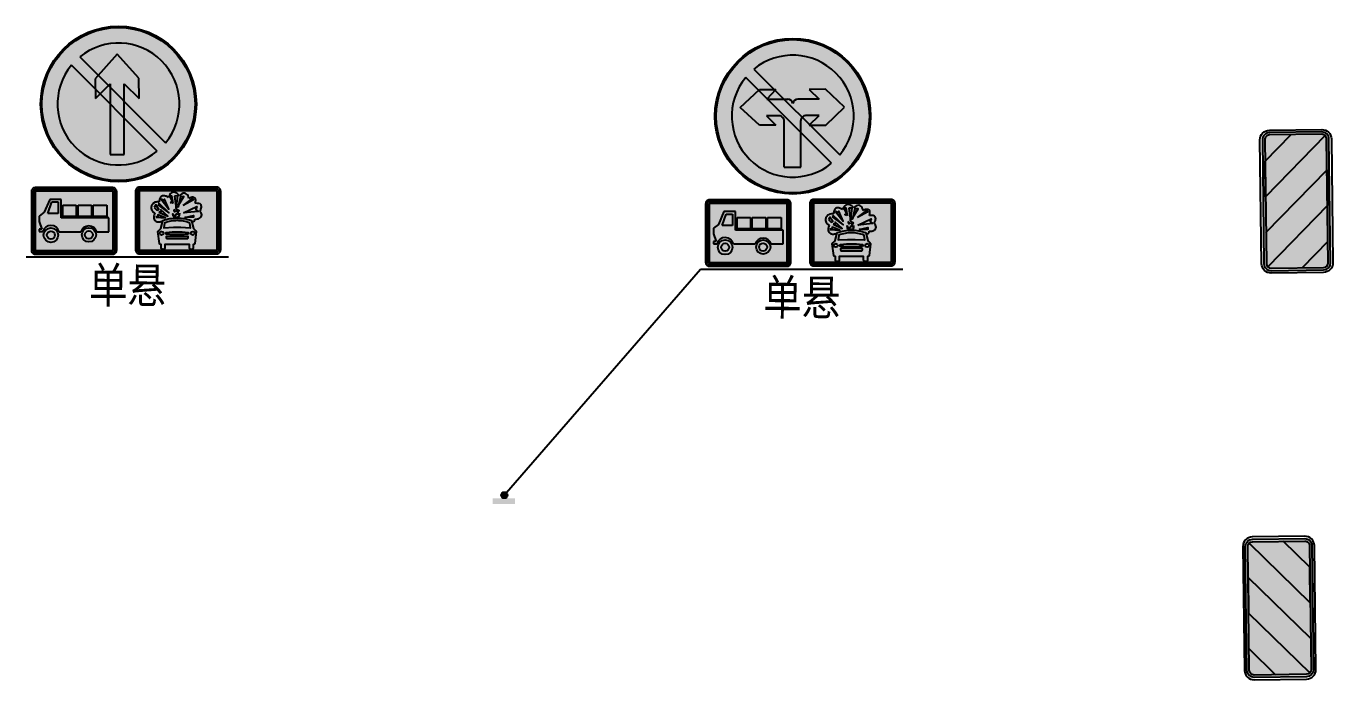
# Model space of a CAD drawing. Header units: millimetres. Extents: x 108070 to 108876, y 12470 to 12955.
# Drawn here: x 108364.7 to 108420.2, y 12818.9 to 12846.6 of the extents above; entities that cross this region are included whole.
import ezdxf

# ---------------------------------------------------------------- set-up
doc = ezdxf.new("R2010")
doc.units = ezdxf.units.MM
doc.header["$LTSCALE"] = 10
doc.layers.add('@-交通标志', color=7, linetype='CONTINUOUS')
doc.styles.add('黑体', font='simhei.ttf')

# ---------------------------------------------------------------- blocks, each defined once
blk = doc.blocks.new('A$C79CA107C')
at = {"layer": '@-交通标志'}
h = blk.add_hatch(color=1, dxfattribs=at)
edge = h.paths.add_edge_path(flags=16)
edge.add_arc((0.4034385308623314, 2.622719121165574), 0.2015999999999084, 90.74385393753101, 180.7438539375309, ccw=False)
edge.add_line((0.400821290910244, 2.824302131775767), (5.649525806307793, 2.892448318656534))
edge.add_arc((5.65214304625988, 2.690865308046341), 0.2015999999999011, 0.7438539375310143, 90.7438539375351, ccw=False)
edge.add_line((5.85372605919838, 2.693482546601444), (5.882539816200733, 0.4742107717320323))
edge.add_arc((5.680956803262234, 0.4715935331769288), 0.2015999999998938, -89.25614606247308, 0.7438539375310143, ccw=False)
edge.add_line((5.683574043214321, 0.270010523032397), (0.4348695278167725, 0.2018643361516297))
edge.add_arc((0.4322522878646851, 0.4034473467618227), 0.2015999999999011, 180.7438539375309, 270.74385393753096, ccw=False)
edge.add_line((0.2306692823767662, 0.4008301077410579), (0.2018555253744125, 2.62010188261047))
edge = h.paths.add_edge_path()
edge.add_arc((0.4033061116933823, 2.62285412568599), 0.302399999999848, 90.74385393753101, 180.7438539375309, ccw=False)
edge.add_line((0.3993802517652512, 2.925228641368449), (5.648346059024334, 2.993378220591694))
edge.add_arc((5.652271918952465, 2.691003704909235), 0.302399999999848, 0.7438539375295932, 90.74385393753101, ccw=False)
edge.add_line((5.954646430909634, 2.694929563440382), (5.983463741838932, 0.4753843871876597))
edge.add_arc((5.681089222431183, 0.4714585286565125), 0.302399999999848, -89.25614606246899, 0.7438539375310143, ccw=False)
edge.add_line((5.685015082359314, 0.1690840129740536), (0.4360492751002312, 0.1009344337508082))
edge.add_arc((0.4321234226226807, 0.4033089494332671), 0.3023999999998553, 180.7438539375309, 270.74385393753096, ccw=False)
edge.add_line((0.1297489032149315, 0.3993830913677812), (0.1009315922856331, 2.618928267620504))
at = {"layer": '@-交通标志', "true_color": 0xffffff}
for points in [[(1.309430383123271, 2.836098994105274), (0.400821290910244, 2.824302131775767, 0.4142135623730845), (0.2018555253744125, 2.620101882144809), (0.2136523867607579, 1.71149279312073)], [(4.337216004603578, 2.875410036054975), (2.823323190090365, 2.855754515031138), (0.2915810213919479, 0.2590376732853861, 0.1988785731551199), (0.4348695278167725, 0.2018643361516297), (1.747179329176126, 0.2189026183994776)], [(5.870742954814387, 1.382819861221771), (5.85372605919838, 2.693482546601444, 0.1989461645096329), (5.792814315085675, 2.835274983936224), (3.261072143821969, 0.2385581395593485), (4.774964958467787, 0.258213660719219)]]:
    blk.add_hatch(color=7, dxfattribs=at).paths.add_polyline_path(points)
at = {"layer": '@-交通标志'}
for points in [[(0.2136523867607579, 1.71149279312073), (0.2306692823767662, 0.4008301077410579, 0.1989461620412508), (0.2915810213919479, 0.2590376732853862), (2.823323190090365, 2.855754515031137), (1.309430383123271, 2.836098994105274)], [(1.747179329176126, 0.2189026183994776), (3.261072143821969, 0.2385581395593485), (5.792814315085675, 2.835274983936224, 0.1988785706868018), (5.649525806307793, 2.892448318190873), (4.337216004603578, 2.875410036054975)], [(4.774964958467786, 0.258213660719219), (5.683574043214321, 0.270010523032397, 0.4142135623731014), (5.882539816200733, 0.4742107721976936), (5.870742954814387, 1.382819861221772)]]:
    blk.add_hatch(color=1, dxfattribs=at).paths.add_polyline_path(points)
at = {"layer": '@-交通标志', "color": 1}
for points in [[(0.02882247418165207, 0.3979359962977469, 0.4142135623730909), (0.4372229725122452, 4.453118890523911e-06), (5.686462178826332, 0.06815758207812905, 0.4142135623730909), (6.084393724799156, 0.4765580804087222), (6.055572859942913, 2.696376658510417, 0.4142135623730909), (5.64717236161232, 3.094308201223612), (0.397933155298233, 3.026155072264373, 0.4142135623730909), (1.616775989532471e-06, 2.61775457393378), (0.02882247418165207, 0.3979359962977469)], [(0.1009315997362137, 2.618928267620504, -0.4142135623730951), (0.3993802517652512, 2.925228641368449), (5.648346059024334, 2.993378220591694, -0.4142135623730908), (5.954646430909634, 2.694929563440382), (5.983463741838932, 0.4753843871876597, -0.4142135623730908), (5.685015082359314, 0.1690840134397149), (0.4360492825508118, 0.1009344342164695, -0.4142135623730908), (0.1297489032149315, 0.3993830913677812), (0.1009315997362137, 2.618928267620504)], [(0.2018555253744125, 2.620101882144809, -0.4142135623730845), (0.400821290910244, 2.824302131775767), (5.649525806307793, 2.892448318190873, -0.4142135623731015), (5.85372605919838, 2.693482546601444), (5.882539816200733, 0.4742107721976936, -0.4142135623731015), (5.683574043214321, 0.270010523032397), (0.4348695278167725, 0.2018643361516297, -0.4142135623731015), (0.2306692823767662, 0.4008301077410579), (0.2018555253744125, 2.620101882144809)]]:
    blk.add_lwpolyline(points, format="xyb", dxfattribs=at)
for points in [[(1.309430383145809, 2.836098994128406), (0.2136523872613907, 1.711492793634534)], [(2.82332319021225, 2.85575451515615), (0.2915810197591782, 0.259037671610713)], [(1.747179329395294, 0.21890261862427), (4.337216004729271, 2.875410036183894)], [(5.792814314365387, 2.835274983197451), (3.261072143912315, 0.2385581396520138)], [(4.774964958429337, 0.2582136606797576), (5.870742954313755, 1.382819860707968)]]:
    blk.add_lwpolyline(points, dxfattribs=at)
at = {"layer": '@-交通标志', "color": 7}
for points in [[(4.337216004729271, 2.875410036183894), (2.82332319021225, 2.85575451515615)], [(3.261072143912315, 0.2385581396520138), (4.774964958429337, 0.2582136606797576)]]:
    blk.add_lwpolyline(points, dxfattribs=at)
at = {"layer": '@-交通标志', "color": 1, "lineweight": 0}
for centre, radius, start, end in [((0.4033061116933823, 2.62285412568599), 0.302399999999848, 90.74385410982244, 180.7438539493068), ((0.4321234226226807, 0.4033089494332671), 0.3023999999998538, 180.7438539493068, 270.7438541098225), ((5.681089222431183, 0.4714585286565125), 0.3023999999998538, 270.7438541098225, 0.7438539493067642)]:
    blk.add_arc(centre, radius, start, end, dxfattribs=at)
blk = doc.blocks.new('A$C552D335B')
at = {"layer": '@-交通标志'}
h = blk.add_hatch(color=255, dxfattribs=at)
edge = h.paths.add_edge_path(flags=0)
edge.add_arc((3.299988466576906, 3.299993178858131), 3.3, 1.030834658116271e-08, 360.0000000103083)
edge = h.paths.add_edge_path(flags=0)
edge.add_arc((3.299988466576906, 3.299993178858131), 3.245, 1.030834658116271e-08, 360.0000000103083)
h = blk.add_hatch(color=1, dxfattribs=at)
edge = h.paths.add_edge_path(flags=0)
edge.add_arc((3.299988466576906, 3.299993178858131), 3.245, 1.030834658116271e-08, 360.0000000103083)
edge = h.paths.add_edge_path(flags=0)
edge.add_arc((3.299988466576906, 3.299993178858131), 2.585, 140.4941822748364, 309.5058177457803)
edge.add_line((4.944453191870707, 1.305510597525426), (1.305505884651211, 4.944457903442526))
edge = h.paths.add_edge_path(flags=0)
edge.add_arc((3.299988466576906, 3.299993178858131), 2.585, 320.4941822748364, 489.5058177457804)
edge.add_line((1.655523741283105, 5.294475760190835), (5.294471048502601, 1.655528454273735))
h = blk.add_hatch(color=255, dxfattribs=at)
edge = h.paths.add_edge_path(flags=0)
edge.add_arc((3.299988466576906, 3.299993178858131), 2.585, 140.4941822748364, 309.5058177457803)
edge.add_line((4.944453191870707, 1.305510597525426), (1.305505884651211, 4.944457903442526))
edge = h.paths.add_edge_path(flags=0)
edge.add_arc((3.299988466576906, 3.299993178858131), 2.585, 320.4941822748364, 489.5058177457804)
edge.add_line((1.655523741283105, 5.294475760190835), (5.294471048502601, 1.655528454273735))
blk.add_hatch(color=250, dxfattribs=at).paths.add_polyline_path([(3.54189121312811, 4.16071526575979), (4.173635376777383, 3.529604657147502), (4.161486469820376, 4.391313372905643), (3.238168069496168, 5.410799759798464), (2.314849669550313, 4.367039887622013), (2.326998576507322, 3.529604656812807), (2.946593833126826, 4.16071526565247), (2.946593833665247, 1.162939835970974), (3.541891213681084, 1.162939836078294)])
at = {"layer": '@-交通标志', "color": 1}
for p, q in [((1.655523741283105, 5.294475760190835), (5.294471048502601, 1.655528454275554)), ((4.944453191870707, 1.305510597525426), (1.305505884651211, 4.944457903440707))]:
    blk.add_line(p, q, dxfattribs=at)
at = {"layer": '@-交通标志', "color": 250}
for p, q in [((3.238168069496169, 5.410799759798465), (2.314849669550313, 4.367039887622013)), ((4.161486469820375, 4.391313372905643), (3.238168069496169, 5.410799759798465)), ((2.314849669550313, 4.367039887622013), (2.326998576507322, 3.529604656812808)), ((2.326998576507322, 3.529604656812808), (2.946593833126826, 4.16071526565247)), ((2.946593833126826, 4.16071526565247), (2.946593833665247, 1.162939835970974)), ((3.54189121312811, 4.160715265759791), (4.173635376777383, 3.529604657147502)), ((3.541891213681083, 1.162939836078294), (3.54189121312811, 4.160715265759791)), ((4.173635376777383, 3.529604657147502), (4.161486469820375, 4.391313372905643)), ((2.946593833665247, 1.162939835970974), (3.541891213681083, 1.162939836078294))]:
    blk.add_line(p, q, dxfattribs=at)
at = {"layer": '@-交通标志', "color": 255}
blk.add_circle((3.299988466576906, 3.299993178858131), 3.3, dxfattribs=at)
at = {"layer": '@-交通标志', "color": 1}
blk.add_circle((3.299988466576906, 3.299993178858131), 3.245, dxfattribs=at)
for start, end in [(320.4941822748594, 129.5058177457975), (140.4941822748594, 309.5058177457976)]:
    blk.add_arc((3.299988466576906, 3.299993178858131), 2.585000000000278, start, end, dxfattribs=at)
blk = doc.blocks.new('A$C3A9C04B9')
at = {"layer": '@-交通标志'}
h = blk.add_hatch(color=255, dxfattribs=at)
h.paths.add_polyline_path([(-1.808244274812751, -1.237786259862332, 0.4142135679721832), (-1.636030534325982, -1.410000000289074), (1.63603053438419, -1.409999999699721, 0.4142135679721832), (1.808244274812751, -1.237786259211134), (1.808244274361641, 1.237786259875065, 0.4142135679721832), (1.636030533874873, 1.410000000301807), (-1.636030534835299, 1.409999999714273, 0.4142135679721832), (-1.80824427526386, 1.237786259223867)])
h.paths.add_polyline_path([(-1.730748091606074, -1.23778625984778, 0.4142135679721832), (-1.636030534340534, -1.332503817082397), (1.636030534369638, -1.332503816493045, 0.4142135679721832), (1.730748091606074, -1.237786259225686), (1.730748091154965, 1.237786259860513, 0.4142135679721832), (1.636030533889425, 1.332503817096949), (-1.636030534820748, 1.332503816507597, 0.4142135679721832), (-1.730748092057183, 1.237786259238419)])
h.paths.add_polyline_path([(-1.653251908399398, -1.237786259833229, 0.4142135679721832), (-1.636030534355086, -1.25500763387754), (1.636030534355086, -1.255007633288187, 0.4142135679721832), (1.653251908399398, -1.237786259238419), (1.653251907948288, 1.23778625984778, 0.4142135679721832), (1.636030533903977, 1.255007633890273), (-1.636030534806196, 1.25500763330092, 0.4142135679721832), (-1.653251908850507, 1.237786259252971)])
h = blk.add_hatch(color=250, dxfattribs=at)
h.paths.add_polyline_path([(-1.730748091606074, -1.23778625984778, 0.4142135679721832), (-1.636030534340534, -1.332503817082397), (1.636030534369638, -1.332503816493045, 0.4142135679721832), (1.730748091606074, -1.237786259225686), (1.730748091154965, 1.237786259860513, 0.4142135679721832), (1.636030533889425, 1.332503817096949), (-1.636030534820748, 1.332503816507597, 0.4142135679721832), (-1.730748092057183, 1.237786259238419)])
h.paths.add_polyline_path([(-1.653251908399398, -1.237786259833229, 0.4142135679721832), (-1.636030534355086, -1.25500763387754), (1.636030534355086, -1.255007633288187, 0.4142135679721832), (1.653251908399398, -1.237786259238419), (1.653251907948288, 1.23778625984778, 0.4142135679721832), (1.636030533903977, 1.255007633890273), (-1.636030534806196, 1.25500763330092, 0.4142135679721832), (-1.653251908850507, 1.237786259252971)])
at = {"layer": '@-交通标志', "color": 255}
blk.add_lwpolyline([(-1.808244274812751, -1.237786259862332, 0.4142135679721832), (-1.636030534325982, -1.410000000289074), (1.63603053438419, -1.409999999699721, 0.4142135679721832), (1.808244274812751, -1.237786259211134), (1.808244274361641, 1.237786259875065, 0.4142135679721832), (1.636030533874873, 1.410000000301807), (-1.636030534835299, 1.409999999714273, 0.4142135679721832), (-1.80824427526386, 1.237786259223867)], format="xyb", close=True, dxfattribs=at)
at = {"layer": '@-交通标志', "color": 250}
for points in [[(-1.730748091606074, -1.23778625984778, 0.4142135679721832), (-1.636030534340534, -1.332503817082397), (1.636030534369638, -1.332503816493045, 0.4142135679721832), (1.730748091606074, -1.237786259225686), (1.730748091154965, 1.237786259860513, 0.4142135679721832), (1.636030533889425, 1.332503817096949), (-1.636030534820748, 1.332503816507597, 0.4142135679721832), (-1.730748092057183, 1.237786259238419)], [(-1.653251908399398, -1.237786259833229, 0.4142135679721832), (-1.636030534355086, -1.25500763387754), (1.636030534355086, -1.255007633288187, 0.4142135679721832), (1.653251908399398, -1.237786259238419), (1.653251907948288, 1.23778625984778, 0.4142135679721832), (1.636030533903977, 1.255007633890273), (-1.636030534806196, 1.25500763330092, 0.4142135679721832), (-1.653251908850507, 1.237786259252971)]]:
    blk.add_lwpolyline(points, format="xyb", close=True, dxfattribs=at)
blk = doc.blocks.new('A$C33047848')
at = {"layer": '@-交通标志'}
h = blk.add_hatch(color=250, dxfattribs=at)
h.paths.add_polyline_path([(0.09656422230182216, 0.6660573432709499), (-0.4739101378218037, 0.6660573431690863), (-0.4739101377344923, 0.1848154277631693), (0.09656422238913365, 0.1848154278668517)], flags=17)
h.paths.add_polyline_path([(0.1691269413713599, 0.1848154278795846), (0.7396013014804338, 0.184815427983267), (0.7396013013931223, 0.6660573433873651), (0.1691269412840483, 0.6660573432855017)], flags=17)
h.paths.add_polyline_path([(0.8161581696476786, 0.1848154279978189), (1.386632529756753, 0.1848154280996823), (1.386632529669441, 0.6660573435037804), (0.8161581695603672, 0.6660573434019169)], flags=17)
h.paths.add_polyline_path([(-0.5460707677702886, 0.1250326060398947), (-0.5460707679158077, 0.9129593670604664), (-1.030674025052576, 0.912959366971336), (-1.264717600541189, 0.3675057559212291), (-1.472756243179902, 0.2030038398061152), (-1.472756243136245, -0.0307619302111569), (-1.360068679161486, -0.3511077667644714), (-1.481424485667958, -0.3511077667862992), (-1.481424485653406, -0.4550037137832988), (-1.325395503648906, -0.4550037137560139, -0.780349902706327), (-0.6342226549168117, -0.4619500853168574), (0.2913730844884412, -0.4619500851495104, -0.735251425268255), (0.9672046988416696, -0.4619500850276381), (1.48142448568251, -0.4619500849348696), (1.481424485580646, 0.1250326064055116)])
h.paths.add_polyline_path([(-0.6651490424992517, 0.3185673528205371), (-1.108085078754812, 0.3185673527405015), (-0.9432717415620573, 0.802132550137685), (-0.6651490425865633, 0.8021325501886166)], flags=16)
h.paths.add_polyline_path([(-1.29064252487539, -0.6020723783076392, 1), (-0.6688685473830748, -0.6020723783076392, 1)])
h.paths.add_polyline_path([(-0.8115330489976205, -0.6020723783076392, -1), (-1.147978023260845, -0.6020723783076392, -1)], flags=16)
h.paths.add_polyline_path([(0.3310329549428767, -0.5922237308768672, 1), (0.9338062971649, -0.5922237308768672, 1)])
h.paths.add_polyline_path([(0.7962695953551477, -0.5922237308768672, -1), (0.4587095154334062, -0.5922237308768672, -1)], flags=16)
at = {"layer": '@-交通标志', "color": 250}
for p, q in [((-1.030674025052576, 0.9129593669713358), (-1.264717600541189, 0.3675057559212291)), ((-1.108085078754812, 0.3185673527405015), (-0.9432717415620573, 0.802132550137685)), ((-0.5460707679158077, 0.9129593670604663), (-1.030674025052576, 0.9129593669713358)), ((-0.9432717415620573, 0.802132550137685), (-0.6651490425865632, 0.8021325501886167)), ((-0.6651490425865632, 0.8021325501886167), (-0.6651490424992517, 0.3185673528205371)), ((-0.5460707677702885, 0.1250326060398947), (-0.5460707679158077, 0.9129593670604663)), ((-0.4739101377344923, 0.1848154277631693), (-0.4739101378218038, 0.6660573431690864)), ((-0.4739101378218038, 0.6660573431690864), (0.09656422230182216, 0.6660573432709498)), ((0.09656422230182216, 0.6660573432709498), (0.09656422238913365, 0.1848154278668517)), ((0.1691269413713599, 0.1848154278795846), (0.1691269412840484, 0.6660573432855017)), ((0.1691269412840484, 0.6660573432855017), (0.7396013013931224, 0.6660573433873651)), ((0.7396013013931224, 0.6660573433873651), (0.7396013014804339, 0.184815427983267)), ((0.8161581696476787, 0.1848154279978189), (0.8161581695603672, 0.666057343401917)), ((0.8161581695603672, 0.666057343401917), (1.386632529669441, 0.6660573435037804)), ((1.386632529669441, 0.6660573435037804), (1.386632529756753, 0.1848154280996823)), ((-1.264717600541189, 0.3675057559212291), (-1.472756243179902, 0.2030038398061151)), ((-1.472756243179902, 0.2030038398061151), (-1.472756243136246, -0.03076193021115614)), ((-0.6651490424992517, 0.3185673528205371), (-1.108085078754812, 0.3185673527405015)), ((1.481424485580646, 0.1250326064055116), (-0.5460707677702885, 0.1250326060398947)), ((0.09656422238913365, 0.1848154278668517), (-0.4739101377344923, 0.1848154277631693)), ((0.7396013014804339, 0.184815427983267), (0.1691269413713599, 0.1848154278795846)), ((1.386632529756753, 0.1848154280996823), (0.8161581696476787, 0.1848154279978189)), ((1.48142448568251, -0.4619500849348697), (1.481424485580646, 0.1250326064055116)), ((-1.481424485667958, -0.3511077667862992), (-1.481424485653406, -0.4550037137832987)), ((-1.360068679161486, -0.3511077667644713), (-1.481424485667958, -0.3511077667862992)), ((-1.481424485653406, -0.4550037137832987), (-1.325395503648906, -0.4550037137560139)), ((-1.472756243136246, -0.03076193021115614), (-1.360068679161486, -0.3511077667644713)), ((-0.6342226549168117, -0.4619500853168574), (0.2913730844884412, -0.4619500851495104)), ((0.9672046988416696, -0.4619500850276381), (1.48142448568251, -0.4619500849348697))]:
    blk.add_line(p, q, dxfattribs=at)
for centre, radius in [((-0.9797555361292325, -0.6020723783076392), 0.3108869887461577), ((-0.9797555361292325, -0.6020723783076392), 0.1682224871316121), ((0.6324196260538884, -0.5922237308768672), 0.3013866711110117), ((0.627489555394277, -0.5922237308768672), 0.1687800399608708)]:
    blk.add_circle(centre, radius, dxfattribs=at)
for centre, radius, start, end in [((-0.9806793320312863, -0.5450681602615077), 0.3562875853804487, 13.49080322740584, 165.3575763775198), ((0.6292888916796073, -0.5675196368883917), 0.3540226306405493, 17.34952355963373, 162.6504764614055)]:
    blk.add_arc(centre, radius, start, end, dxfattribs=at)
blk = doc.blocks.new('A$C34FA5AB5')
at = {"layer": '@-交通标志'}
for name in ['A$C3A9C04B9', 'A$C33047848']:
    blk.add_blockref(name, (0, 0), dxfattribs=at)
blk = doc.blocks.new('A$C07F87EC0')
at = {"layer": '@-交通标志'}
h = blk.add_hatch(color=255, dxfattribs=at)
h.paths.add_polyline_path([(-1.808244274812751, -1.237786259862332, 0.4142135679721832), (-1.636030534325982, -1.410000000289074), (1.63603053438419, -1.409999999699721, 0.4142135679721832), (1.808244274812751, -1.237786259211134), (1.808244274361641, 1.237786259875065, 0.4142135679721832), (1.636030533874873, 1.410000000301807), (-1.636030534835299, 1.409999999714273, 0.4142135679721832), (-1.80824427526386, 1.237786259223867)])
h.paths.add_polyline_path([(-1.730748091606074, -1.23778625984778, 0.4142135679721832), (-1.636030534340534, -1.332503817082397), (1.636030534369638, -1.332503816493045, 0.4142135679721832), (1.730748091606074, -1.237786259225686), (1.730748091154965, 1.237786259860513, 0.4142135679721832), (1.636030533889425, 1.332503817096949), (-1.636030534820748, 1.332503816507597, 0.4142135679721832), (-1.730748092057183, 1.237786259238419)])
h.paths.add_polyline_path([(-1.653251908399398, -1.237786259833229, 0.4142135679721832), (-1.636030534355086, -1.25500763387754), (1.636030534355086, -1.255007633288187, 0.4142135679721832), (1.653251908399398, -1.237786259238419), (1.653251907948288, 1.23778625984778, 0.4142135679721832), (1.636030533903977, 1.255007633890273), (-1.636030534806196, 1.25500763330092, 0.4142135679721832), (-1.653251908850507, 1.237786259252971)])
h = blk.add_hatch(color=250, dxfattribs=at)
h.paths.add_polyline_path([(-1.730748091606074, -1.23778625984778, 0.4142135679721832), (-1.636030534340534, -1.332503817082397), (1.636030534369638, -1.332503816493045, 0.4142135679721832), (1.730748091606074, -1.237786259225686), (1.730748091154965, 1.237786259860513, 0.4142135679721832), (1.636030533889425, 1.332503817096949), (-1.636030534820748, 1.332503816507597, 0.4142135679721832), (-1.730748092057183, 1.237786259238419)])
h.paths.add_polyline_path([(-1.653251908399398, -1.237786259833229, 0.4142135679721832), (-1.636030534355086, -1.25500763387754), (1.636030534355086, -1.255007633288187, 0.4142135679721832), (1.653251908399398, -1.237786259238419), (1.653251907948288, 1.23778625984778, 0.4142135679721832), (1.636030533903977, 1.255007633890273), (-1.636030534806196, 1.25500763330092, 0.4142135679721832), (-1.653251908850507, 1.237786259252971)])
at = {"layer": '@-交通标志', "color": 255}
blk.add_lwpolyline([(-1.808244274812751, -1.237786259862332, 0.4142135679721832), (-1.636030534325982, -1.410000000289074), (1.63603053438419, -1.409999999699721, 0.4142135679721832), (1.808244274812751, -1.237786259211134), (1.808244274361641, 1.237786259875065, 0.4142135679721832), (1.636030533874873, 1.410000000301807), (-1.636030534835299, 1.409999999714273, 0.4142135679721832), (-1.80824427526386, 1.237786259223867)], format="xyb", close=True, dxfattribs=at)
at = {"layer": '@-交通标志', "color": 250}
for points in [[(-1.730748091606074, -1.23778625984778, 0.4142135679721832), (-1.636030534340534, -1.332503817082397), (1.636030534369638, -1.332503816493045, 0.4142135679721832), (1.730748091606074, -1.237786259225686), (1.730748091154965, 1.237786259860513, 0.4142135679721832), (1.636030533889425, 1.332503817096949), (-1.636030534820748, 1.332503816507597, 0.4142135679721832), (-1.730748092057183, 1.237786259238419)], [(-1.653251908399398, -1.237786259833229, 0.4142135679721832), (-1.636030534355086, -1.25500763387754), (1.636030534355086, -1.255007633288187, 0.4142135679721832), (1.653251908399398, -1.237786259238419), (1.653251907948288, 1.23778625984778, 0.4142135679721832), (1.636030533903977, 1.255007633890273), (-1.636030534806196, 1.25500763330092, 0.4142135679721832), (-1.653251908850507, 1.237786259252971)]]:
    blk.add_lwpolyline(points, format="xyb", close=True, dxfattribs=at)
blk = doc.blocks.new('A$C122E1C04')
at = {"layer": '@-交通标志'}
h = blk.add_hatch(color=40, dxfattribs=at)
edge = h.paths.add_edge_path()
edge.add_line((0.6098410357684831, 0.5942401191699913), (0.6202587423502052, 0.5496998736251172))
edge.add_spline(control_points=[(0.6202587423467776, 0.5496998736252863), (0.6372622376657091, 0.5474691814688413), (0.6796873079438228, 0.5449868618325127), (0.755556348754908, 0.5734726791069988), (0.748767794619198, 0.6281633562830393), (0.745432721771067, 0.6550317274231929)], knot_values=[0.4271226956775593, 0.4271226956775593, 0.4271226956775593, 0.4271226956775593, 1.21160099322355, 2.345380865637711, 3.440287174520564, 3.440287174520564, 3.440287174520564, 3.440287174520564], degree=3, periodic=0)
edge.add_spline(control_points=[(0.745432721771067, 0.6550317274231929), (0.7827983881579712, 0.6562071888329228), (0.852082560697454, 0.6583867530935095), (0.9523857977765147, 0.680614909317228), (1.022699735418428, 0.7440437369969004), (1.062507825467037, 0.8641523913811398), (1.006263234201469, 0.9400526220160828), (0.9680767418176401, 0.9915840406574716)], knot_values=[0, 0, 0, 0, 0.1124084181445174, 0.2084299569388859, 0.3007113121515239, 0.3845081551928557, 0.561708841081341, 0.561708841081341, 0.561708841081341, 0.561708841081341], degree=3, periodic=0)
edge.add_spline(control_points=[(0.9680767418176401, 0.9915840406574716), (0.9883775670896284, 1.030411485862714), (1.030619890952948, 1.111204335120419), (1.034395215698169, 1.323013866585825), (0.8726825669436948, 1.323517790106052), (0.7703659415128641, 1.323836625735566)], knot_values=[0, 0, 0, 0, 0.1339784954579672, 0.2787848731733177, 0.5282308643417248, 0.5282308643417248, 0.5282308643417248, 0.5282308643417248], degree=3, periodic=0)
edge.add_spline(control_points=[(0.7703659415128641, 1.323836625735566), (0.7862977593467804, 1.411447749323997), (0.8112174496636726, 1.548484344242752), (0.6162413156416733, 1.599068480029018), (0.535854507892509, 1.549510240809468), (0.4917230152059346, 1.522303300595013)], knot_values=[0, 0, 0, 0, 0.2219018011277653, 0.347086830844565, 0.499467308534434, 0.499467308534434, 0.499467308534434, 0.499467308534434], degree=3, periodic=0)
edge.add_spline(control_points=[(0.4917230152059346, 1.522303300595013), (0.4861710271361517, 1.564144870901146), (0.4724468359636376, 1.667574795927067), (0.2886780364788137, 1.811873106940766), (0.1628184386936482, 1.703631022259287), (0.09044838638510555, 1.641391149652918)], knot_values=[0, 0, 0, 0, 0.1255796094430467, 0.3104254810428501, 0.5605174435972051, 0.5605174435972051, 0.5605174435972051, 0.5605174435972051], degree=3, periodic=0)
edge.add_spline(control_points=[(0.09044838638510555, 1.641391149652918), (0.05845774288172834, 1.680484490092567), (-0.007005671781371348, 1.760482366855285), (-0.1744211151089985, 1.824876934824715), (-0.3118216557777487, 1.713738795977406), (-0.3533498521719594, 1.620633994105447), (-0.3729599449870875, 1.576668833959047)], knot_values=[0, 0, 0, 0, 0.1519459987102871, 0.3109316610678503, 0.4733553241833771, 0.618675520035193, 0.618675520035193, 0.618675520035193, 0.618675520035193], degree=3, periodic=0)
edge.add_spline(control_points=[(-0.3729599449870875, 1.576668833959047), (-0.4134110138256801, 1.597232719685053), (-0.49798488644592, 1.640227070682158), (-0.6593972367263632, 1.661302964152128), (-0.7460504329355899, 1.525134155725027), (-0.7561876657418907, 1.435418847047913), (-0.7612891786411637, 1.390270056122972)], knot_values=[0, 0, 0, 0, 0.1385884288353146, 0.28975649996297, 0.4255633158306638, 0.563144483157437, 0.563144483157437, 0.563144483157437, 0.563144483157437], degree=3, periodic=0)
edge.add_spline(control_points=[(-0.7612891786411637, 1.390270056122972), (-0.8217548415850615, 1.389499191194773), (-0.9743587752163876, 1.387553673450384), (-1.131522857351229, 1.190453205425001), (-1.074382954699104, 0.9825590419532091), (-0.9812550550705055, 0.9386043071390304), (-0.9399221172498073, 0.919095885623392)], knot_values=[0, 0, 0, 0, 0.1771460279444728, 0.4470831772121195, 0.6130436557564198, 0.7454819065152598, 0.7454819065152598, 0.7454819065152598, 0.7454819065152598], degree=3, periodic=0)
edge.add_spline(control_points=[(-0.9399221172498073, 0.919095885623392), (-0.9664120954694226, 0.8553259197142324), (-1.012821472730138, 0.7436035022528813), (-0.9425551068416098, 0.5581562337774812), (-0.7640241547778714, 0.5170090887713741), (-0.6617028137989109, 0.5570491433645657), (-0.6137945844820933, 0.577336972402918)], knot_values=[0, 0, 0, 0, 3.035485392925411, 5.318048417256612, 7.928941505834484, 10.26428389169201, 10.26428389169201, 10.26428389169201, 10.26428389169201], degree=3, periodic=0)
edge.add_line((-0.613794584484324, 0.5773369724020149), (-0.6098410359906149, 0.5942401189453845))
edge.add_arc((-0.001923940417805248, -1.088993963881986), 1.789648058329173, 89.93840482814988, 109.85770058132869, ccw=False)
edge.add_arc((0.001923940812714076, -1.088993963897891), 1.789648058345784, 70.14229943986692, 90.06159519287849, ccw=False)
h.paths.add_polyline_path([(0.2615308909444138, 1.232796432253963), (0.6470561066817027, 1.530069139702391), (0.6470561066817027, 1.483469445260198), (0.6884785750735319, 1.473114993163108)], flags=16)
h.paths.add_polyline_path([(0.8334548845014068, 1.183160044451142), (0.7920324161386817, 1.064072195315021), (0.8904090310825266, 0.9812295885385538), (0.2738540590071349, 0.9139194376093656)], flags=16)
h.paths.add_polyline_path([(0.07928738942428015, 1.022054812769056), (0.03075965843163427, 0.9276693966567109), (-0.0138497443986125, 0.979272383838179), (0.01990813626616721, 1.008327225432368), (-0.03074932759045597, 1.071839855052531)], flags=16)
h.paths.add_polyline_path([(0.04292058003193238, 1.16455603833856), (0.016200909318286, 1.168371248984841), (0.01142953953240065, 1.227506853327213), (0.05675756264827216, 1.217968858858512)], flags=16)
h.paths.add_polyline_path([(0.06239732804533556, 1.240044123151165), (0.1370480808400316, 1.599968681272003), (0.2794357771781506, 1.607734520375743)], flags=16)
h.paths.add_polyline_path([(0.09303699954762121, 0.9018562459586973), (0.08485362399369478, 0.812063393423159), (0.05420547419635111, 0.7482311161802497), (-0.01902407275338161, 0.7249312689455111), (-0.09344816536759028, 0.7239461823719466), (-0.1474273451458429, 0.7517398342261002), (-0.1736157719715266, 0.7948308105806062), (-0.1865611670946237, 0.877673417371625), (-0.1643925297976238, 0.840460431225438), (-0.1218388514680556, 0.8025966496679757), (-0.0726505440106847, 0.8025966496770709), (-0.04284006850502924, 0.8328387093715719), (-0.02605084958486257, 0.8828506434529116), (0.02313745788706015, 0.8569621832139092), (0.06439557351404819, 0.8725179912798924)], flags=16)
h.paths.add_polyline_path([(-0.03899391475715674, 1.100317437500052), (-0.1122158505604603, 1.628545263974956), (0.03090562681609302, 1.636213923589821)], flags=16)
h.paths.add_polyline_path([(-0.1042565193929477, 1.0555338361537), (-0.08812141281669027, 0.976410320963623), (-0.121400064221234, 0.9809460719916387), (-0.1425773935625329, 1.035374986273382)], flags=16)
h.paths.add_polyline_path([(0.6884785751899472, 0.8103624888935883), (0.6936558012675961, 0.7301084951286614), (0.3298343254864451, 0.7273936829569722)], flags=16)
h.paths.add_polyline_path([(-0.1710271590418415, 1.312604675489638), (-0.3273411951377056, 1.629163730505752), (-0.2241643623856361, 1.631421657486498)], flags=16)
h.paths.add_polyline_path([(-0.2212820732966064, 1.336504234866879), (-0.2361664476775332, 1.318641913918327), (-0.2742309727473184, 1.365770275653631), (-0.2542884286231128, 1.384180264809402)], flags=16)
h.paths.add_polyline_path([(-0.3574259367596824, 1.082194816273841), (-0.6713396488194121, 1.498193018351231), (-0.5593587227340323, 1.44463558967982), (-0.5308816494653001, 1.504180679241472)], flags=16)
h.paths.add_polyline_path([(-0.3496600976504849, 0.9216844987568038), (-0.8234228812070796, 1.260827754877027), (-0.7768231867667055, 1.28412760210631), (-0.7716459607181606, 1.328136353537047)], flags=16)
h.paths.add_polyline_path([(-0.3936711790447588, 0.7767081893725845), (-0.7729482344584537, 0.9511205204817088), (-0.6758579587476561, 0.9605183540606957), (-0.6862124108738499, 1.040772347825623)], flags=16)
h.paths.add_polyline_path([(-0.4894591809425038, 0.7042200346659229), (-0.9086015439825135, 0.7299340486242728), (-0.8208342680882196, 0.7689400202307298), (-0.8208342681027717, 0.828485109788744)], flags=16)
h.paths.add_polyline_path([(-0.7820004127861462, 1.061483582003347), (-0.8596681235067078, 1.035595121740698), (-0.9716644497239031, 1.152568564662942), (-0.9088564310077344, 1.253059585797018)], flags=16)
h = blk.add_hatch(color=250, dxfattribs=at)
h.paths.add_polyline_path([(-0.6775384579959791, -0.4177841745040496), (-0.6775384579668753, -0.5695926553489699, 0.4142135623730945), (-0.6190548885351745, -0.6280762247515668), (-0.5763806600007229, -0.6280762247442908, 0.4142135623730951), (-0.5178970905981259, -0.569592655319866), (-0.5178970906272298, -0.4194949596549122), (7.275957614183426e-11, -0.4194949595621438), (0.5178970907727489, -0.4194949594675563), (0.5178970908018528, -0.5695926551325101, 0.4142135623730951), (0.5763806602335535, -0.628076224535107), (0.6190548887680052, -0.6280762245260121, 0.4142135623730945), (0.6775384581706021, -0.5695926551034063), (0.6775384581414983, -0.417784174256667), (0.7041429913952015, -0.4177841742530291, 0.2953028117628782), (0.7454258942598244, -0.378371346700078), (0.8118631353718229, 0.1282662688863638, 0.2434386062555311), (0.8100337884970941, 0.1333217210740258), (0.7849070578959072, 0.1565431652616098, -0.209169197946981), (0.783028066100087, 0.160838211158989), (0.783028066100087, 0.1701282783415081, 0.2150519147279693), (0.7810513615404489, 0.1745116088914074), (0.7321287350350758, 0.217723363366531, 0.2343327561997567), (0.7271111038280651, 0.2190750141962781), (0.725535794015741, 0.2187602317135315, -0.2652368815214893), (0.7200354883534601, 0.2205909696804156), (0.6891888285026653, 0.2549936502491619), (0.6116529773134971, 0.586493277703994, 0.2550527561093017), (0.6023213874432258, 0.5969369596041361, 0.08600952712491457), (-1.309672370553017e-10, 0.7006530602920975, 0.08600952712497312), (-0.6023213876615046, 0.5969369593840383, 0.2550527561092), (-0.6116529775317758, 0.5864932774820772), (-0.6891888286045287, 0.2549936499999603), (-0.7200354884262197, 0.2205909694184811, -0.2652368815214896), (-0.7255357941030525, 0.2187602314497781), (-0.7271111039008247, 0.2190750139325246, 0.2343327561997567), (-0.7321287351223873, 0.2177233631009585), (-0.7810513615986565, 0.174511608607645, 0.2150519147279693), (-0.7830280661582947, 0.1701282780559268), (-0.7830280661582947, 0.1608382108752267, -0.2091691979469812), (-0.7849070579541149, 0.1565431649760285), (-0.8100337885407498, 0.1333217207793496, 0.2434386062555311), (-0.8118631354300305, 0.1282662685916875), (-0.7454258941143053, -0.3783713469711074, 0.2953028117628783), (-0.7041429912496824, -0.4177841745076876)])
h.paths.add_polyline_path([(-0.4492499409534503, -0.1641935673887929), (-0.4675657852494624, -0.1330167156102107, -0.1335771571202954), (-0.4695802830246976, -0.1256106836735853), (-0.4695802830246976, -0.0978420863939391, -0.4142135623730951), (-0.4549593906704104, -0.0832211940378329), (1.455191522836685e-11, -0.08322119395415939), (0.4549593906995142, -0.08322119387230487, -0.4142135623730951), (0.4695802830538014, -0.0978420862229541), (0.4695802830683533, -0.1256106835044193, -0.1335771571202954), (0.4675657852931181, -0.1330167154410447), (0.4492499410116579, -0.1641935672250838, -0.265923025181482), (0.4366435464471579, -0.1714084276445647), (2.91038304567337e-11, -0.1714084277246002), (-0.4366435463743983, -0.1714084278028167, -0.265923025181482)], flags=16)
h.paths.add_polyline_path([(-0.7393054064159514, 0.0557564502923924, -1), (-0.5847504734119866, 0.05575645032149623, -1)], flags=16)
h.paths.add_polyline_path([(-0.4686938194936374, 0.01102065800296259, -0.5903749432551024), (-0.4632340647949604, 0.09102557572259684), (-0.2075351570965722, 0.1173908231703535), (-2.91038304567337e-11, 0.1173908232067333), (0.2075351570529165, 0.1173908232449321), (0.4632340647513047, 0.09102557589176286, -0.5903749432551024), (0.4686938194790855, 0.0110206581739476), (0.3340196589124389, 0.009202376511893817), (0.28943160615745, -0.0007982434890436707), (0, 0), (-0.28943160615745, -0.0007982435945450561), (-0.3340196589124389, 0.009202376391840517)], flags=16)
h.paths.add_polyline_path([(-0.5584633488324471, 0.2839779889345664, -0.4742515439920033), (-0.5646159559546504, 0.2906247462342435), (-0.5382908355240943, 0.4789780441897165, -0.2711737991967175), (-0.52913473713852, 0.4905713169009687, -0.09521175817277518), (-1.01863406598568e-10, 0.5884207954095473, -0.0952117581727643), (0.5291347369493451, 0.4905713170937815, -0.2711737991970262), (0.5382908353349194, 0.4789780443843483), (0.5646159558382351, 0.2906247464397893, -0.4742515439920033), (0.5584633487160318, 0.2839779891382932), (0.161635911121266, 0.3084888077319192), (-5.820766091346741e-11, 0.3086160914190259), (-0.1616359112376813, 0.3084888076737116)], flags=16)
h.paths.add_polyline_path([(0.5847504733828828, 0.05575645053431799, -1), (0.7393054064013995, 0.05575645056160283, -1)], flags=16)
h.paths.add_polyline_path([(-0.4894591809425037, 0.7042200346659229), (-0.8208342681027716, 0.828485109788744), (-0.8208342680882197, 0.7689400202307297), (-0.9086015439825132, 0.7299340486242727)])
h.paths.add_polyline_path([(-0.6862124108738499, 1.040772347825623), (-0.6758579587476561, 0.9605183540606959), (-0.772948234458454, 0.9511205204817088), (-0.3936711790447589, 0.7767081893725845)])
h.paths.add_polyline_path([(-0.9088564310077345, 1.253059585797018), (-0.9716644497239031, 1.152568564662943), (-0.8596681235067081, 1.035595121740698), (-0.7820004127861466, 1.061483582003348)])
h.paths.add_polyline_path([(-0.3496600976504851, 0.9216844987568038), (-0.7716459607181605, 1.328136353537047), (-0.7768231867667055, 1.284127602106309), (-0.8234228812070796, 1.260827754877027)])
h.paths.add_polyline_path([(-0.3574259367596824, 1.082194816273841), (-0.5308816494653001, 1.504180679241472), (-0.5593587227340322, 1.44463558967982), (-0.6713396488194121, 1.49819301835123)])
h.paths.add_polyline_path([(-0.1218388514680555, 0.8025966496679757), (-0.1643925297976239, 0.8404604312254378), (-0.1865611670946237, 0.877673417371625), (-0.1736157719715266, 0.7948308105806063), (-0.147427345145843, 0.7517398342261004), (-0.09344816536759026, 0.7239461823719466), (-0.01902407275338192, 0.724931268945511), (0.05420547419635113, 0.74823111618025), (0.08485362399369478, 0.8120633934231591), (0.09303699954762124, 0.9018562459586974), (0.06439557351404801, 0.8725179912798922), (0.02313745788706001, 0.8569621832139092), (-0.02605084958486259, 0.8828506434529118), (-0.04284006850502919, 0.8328387093715719), (-0.07265054401068483, 0.8025966496770707)])
h.paths.add_polyline_path([(-0.1042565193929477, 1.0555338361537), (-0.142577393562533, 1.035374986273382), (-0.1214000642212341, 0.9809460719916387), (-0.08812141281669028, 0.9764103209636232)])
h.paths.add_polyline_path([(0.07928738942428026, 1.022054812769056), (-0.03074932759045623, 1.071839855052531), (0.01990813626616728, 1.008327225432367), (-0.01384974439861253, 0.9792723838381789), (0.03075965843163431, 0.9276693966567109)])
h.paths.add_polyline_path([(-0.2542884286231128, 1.384180264809402), (-0.2742309727473184, 1.365770275653631), (-0.2361664476775331, 1.318641913918327), (-0.2212820732966065, 1.336504234866879)], flags=17)
h.paths.add_polyline_path([(-0.2241643623856362, 1.631421657486499), (-0.3273411951377057, 1.629163730505752), (-0.1710271590418415, 1.312604675489638)])
h.paths.add_polyline_path([(-0.03899391475715674, 1.100317437500053), (0.03090562681609299, 1.636213923589821), (-0.1122158505604602, 1.628545263974956)])
h.paths.add_polyline_path([(0.0623973280453356, 1.240044123151165), (0.2794357771781506, 1.607734520375743), (0.1370480808400316, 1.599968681272003)])
h.paths.add_polyline_path([(0.6884785750735318, 1.473114993163108), (0.6470561066817027, 1.483469445260198), (0.6470561066817027, 1.530069139702391), (0.2615308909444138, 1.232796432253963)])
h.paths.add_polyline_path([(0.8904090310825268, 0.9812295885385538), (0.7920324161386816, 1.064072195315021), (0.8334548845014069, 1.183160044451142), (0.2738540590071352, 0.9139194376093656)])
h.paths.add_polyline_path([(0.693655801267596, 0.7301084951286612), (0.6884785751899472, 0.8103624888935883), (0.3298343254864449, 0.727393682956972)])
blk.add_hatch(color=250, dxfattribs=at).paths.add_polyline_path([(0.01620090931828599, 1.16837124898484), (0.04292058003193233, 1.16455603833856), (0.05675756264827214, 1.217968858858512), (0.01142953953240067, 1.227506853327213)])
at = {"layer": '@-交通标志', "color": 7, "linetype": 'Continuous'}
for points in [[(-0.9716644497239031, 1.152568564662943), (-0.8596681235067081, 1.035595121740698), (-0.7820004127861466, 1.061483582003348), (-0.9088564310077345, 1.253059585797018), (-0.9716644497239031, 1.152568564662943)], [(-0.6713396488194121, 1.49819301835123), (-0.3574259367596824, 1.082194816273841), (-0.5308816494653001, 1.504180679241472), (-0.5593587227340322, 1.44463558967982), (-0.6713396488194121, 1.49819301835123)], [(-0.1710271590418415, 1.312604675489638), (-0.2241643623856362, 1.631421657486499), (-0.3273411951377057, 1.629163730505752), (-0.3273411951377057, 1.629163730505752)], [(-0.2361664476775331, 1.318641913918327), (-0.2742309727473184, 1.365770275653631), (-0.2542884286231128, 1.384180264809402), (-0.2212820732966065, 1.336504234866879)], [(-0.1122158505604602, 1.628545263974956), (-0.03899391475715674, 1.100317437500053), (0.03090562681609299, 1.636213923589821), (-0.1122158505604602, 1.628545263974956)], [(0.01142953953240067, 1.227506853327213), (0.05675756264827214, 1.217968858858512), (0.04292058003193233, 1.16455603833856), (0.01620090931828599, 1.16837124898484), (0.01142953953240067, 1.227506853327213)], [(0.0623973280453356, 1.240044123151165), (0.2794357771781506, 1.607734520375743), (0.1370480808400316, 1.599968681272003)], [(0.2615308909444138, 1.232796432253963), (0.6470561066817027, 1.530069139702391), (0.6470561066817027, 1.483469445260198), (0.6884785750735318, 1.473114993163108), (0.2615308909444138, 1.232796432253963)], [(0.2738540590071352, 0.9139194376093656), (0.8334548845014069, 1.183160044451142), (0.7920324161386816, 1.064072195315021), (0.8904090310825268, 0.9812295885385538), (0.2738540590071352, 0.9139194376093656)], [(-0.9086015439825132, 0.7299340486242727), (-0.4894591809425037, 0.7042200346659229), (-0.8208342681027716, 0.828485109788744), (-0.8208342680882197, 0.7689400202307297), (-0.9086015439825132, 0.7299340486242727)], [(-0.772948234458454, 0.9511205204817088), (-0.3936711790447589, 0.7767081893725845), (-0.6862124108738499, 1.040772347825623), (-0.6758579587476561, 0.9605183540606959), (-0.772948234458454, 0.9511205204817088)], [(0.09303699954762124, 0.9018562459586974), (0.08485362399369478, 0.8120633934231591), (0.05420547419635113, 0.74823111618025), (-0.01902407275338192, 0.724931268945511), (-0.09344816536759026, 0.7239461823719466), (-0.147427345145843, 0.7517398342261004), (-0.1736157719715266, 0.7948308105806063), (-0.1865611670946237, 0.877673417371625), (-0.1643925297976239, 0.8404604312254378), (-0.1218388514680555, 0.8025966496679757), (-0.07265054401068483, 0.8025966496770707), (-0.04284006850502919, 0.8328387093715719), (-0.02605084958486259, 0.8828506434529118), (0.02313745788706001, 0.8569621832139092), (0.06439557351404801, 0.8725179912798922)], [(-0.1042565193929477, 1.0555338361537), (-0.142577393562533, 1.035374986273382), (-0.1214000642212341, 0.9809460719916387), (-0.08812141281669028, 0.9764103209636232), (-0.1042565193929477, 1.0555338361537)], [(-0.03074932759045623, 1.071839855052531), (0.07928738942428026, 1.022054812769056), (0.03075965843163431, 0.9276693966567109), (-0.01384974439861253, 0.9792723838381789), (0.01990813626616728, 1.008327225432367), (-0.03074932759045623, 1.071839855052531)], [(0.3298343254864449, 0.727393682956972), (0.6884785751899472, 0.8103624888935883), (0.693655801267596, 0.7301084951286612), (0.3298343254864449, 0.727393682956972)]]:
    blk.add_lwpolyline(points, close=True, dxfattribs=at)
blk.add_lwpolyline([(-0.8234228812070796, 1.260827754877027), (-0.3496600976504851, 0.9216844987568038), (-0.7716459607181605, 1.328136353537047), (-0.7768231867667055, 1.284127602106309), (-0.8234228812070796, 1.260827754877027)], dxfattribs=at)
at = {"layer": '@-交通标志', "color": 7}
for points in [[(-0.6023213876615046, 0.5969369593840383, -0.08600952712494471), (-1.309672370553017e-10, 0.7006530602920975, -0.08600952712494471), (0.6023213874432258, 0.5969369596041361, -0.2550527561091406), (0.6116529773134971, 0.586493277703994), (0.6888478823238984, 0.2564513440975134, 0.1259571585116779), (0.6901882188540185, 0.2538790496073489), (0.7200354883534601, 0.2205909696804156, 0.2652368815214893), (0.725535794015741, 0.2187602317135315), (0.7271111038280651, 0.2190750141962781, -0.2343327561997567), (0.7321287350350758, 0.217723363366531), (0.7810513615404489, 0.1745116088914074, -0.2150519147279693), (0.783028066100087, 0.1701282783415081), (0.783028066100087, 0.160838211158989, 0.209169197946981), (0.7849070578959072, 0.1565431652616098), (0.8100337884970941, 0.1333217210740258, -0.2434386062555311), (0.8118631353718229, 0.1282662688863638), (0.7454258942598244, -0.378371346700078, -0.2953028117628782), (0.7041429913952015, -0.4177841742530291), (0.6775384581414983, -0.417784174256667), (0.6775384581706021, -0.5695926551034063, -0.4142135623730945), (0.6190548887680052, -0.6280762245260121), (0.5763806602335535, -0.628076224535107, -0.414213562373095), (0.5178970908018528, -0.5695926551325101), (0.5178970907727489, -0.4194949594675563), (7.275957614183426e-11, -0.4194949595621438), (-0.5178970906272298, -0.4194949596549122), (-0.5178970905981259, -0.569592655319866, -0.4142135623730951), (-0.5763806600007229, -0.6280762247442908), (-0.6190548885351745, -0.6280762247515668, -0.4142135623730945), (-0.6775384579668753, -0.5695926553489699), (-0.6775384579959791, -0.4177841745040496), (-0.7041429912496824, -0.4177841745076876, -0.2953028117628782), (-0.7454258941143053, -0.3783713469711074), (-0.8118631354300305, 0.1282662685916875, -0.2434386062555311), (-0.8100337885407498, 0.1333217207793496), (-0.7849070579541149, 0.1565431649760285, 0.2091691979469811), (-0.7830280661582947, 0.1608382108752267), (-0.7830280661582947, 0.1701282780559268, -0.2150519147279693), (-0.7810513615986565, 0.174511608607645), (-0.7321287351223873, 0.2177233631009585, -0.2343327561997567), (-0.7271111039008247, 0.2190750139325246), (-0.7255357941030525, 0.2187602314497781, 0.2652368815214895), (-0.7200354884262197, 0.2205909694184811), (-0.69018821894133, 0.2538790493563283, 0.1259571585116775), (-0.6888478824112099, 0.2564513438483118), (-0.6116529775317758, 0.5864932774820772, -0.2550527561091405)], [(0.5291347369493451, 0.4905713170937815, 0.09521175817277057), (-1.01863406598568e-10, 0.5884207954095473, 0.09521175817277051), (-0.52913473713852, 0.4905713169009687, 0.2711737991967877), (-0.5382908355240943, 0.4789780441897165), (-0.5646159559546504, 0.2906247462342435, 0.4742515439920032), (-0.5584633488324471, 0.2839779889345664), (-0.1616359112376813, 0.3084888076737116), (-5.820766091346741e-11, 0.3086160914190259), (0.161635911121266, 0.3084888077319192), (0.5584633487160318, 0.2839779891382932, 0.4742515439920032), (0.5646159558382351, 0.2906247464397893), (0.5382908353349194, 0.4789780443843483, 0.2711737991967876)], [(0.4686938194790855, 0.0110206581739476), (0.3340196589124389, 0.009202376511893817), (0.28943160615745, -0.0007982434890436707), (0, 0), (-0.28943160615745, -0.0007982435945450561), (-0.3340196589124389, 0.009202376391840517), (-0.4686938194936374, 0.01102065800296259, -0.5903749432551024), (-0.4632340647949604, 0.09102557572259684), (-0.2075351570965722, 0.1173908231703535), (-2.91038304567337e-11, 0.1173908232067333), (0.2075351570529165, 0.1173908232449321), (0.4632340647513047, 0.09102557589176286, -0.5903749432551024)], [(-0.4695802830246976, -0.1256106836735853, 0.1335771571202953), (-0.4675657852494624, -0.1330167156102107), (-0.4492499409534503, -0.1641935673887929, 0.265923025181482), (-0.4366435463743983, -0.1714084278028167), (2.91038304567337e-11, -0.1714084277246002), (0.4366435464471579, -0.1714084276445647, 0.265923025181482), (0.4492499410116579, -0.1641935672250838), (0.4675657852931181, -0.1330167154410447, 0.1335771571202954), (0.4695802830683533, -0.1256106835044193), (0.4695802830538014, -0.0978420862229541, 0.414213562373095), (0.4549593906995142, -0.08322119387230487), (1.455191522836685e-11, -0.08322119395415939), (-0.4549593906704104, -0.0832211940378329, 0.414213562373095), (-0.4695802830246976, -0.0978420863939391)]]:
    blk.add_lwpolyline(points, format="xyb", close=True, dxfattribs=at)
for centre in [(-0.662027939921245, 0.05575645030694432), (0.6620279398921411, 0.05575645054705092)]:
    blk.add_circle(centre, 0.07727746650325273, dxfattribs=at)
at = {"layer": '@-交通标志'}
for points in [[(0.09044838638510555, 1.641391149652918), (-0.01615200501692016, 1.749668308264518), (-0.1685426043841289, 1.794984376714638), (-0.3031881803472061, 1.704143773384203), (-0.3729599449870875, 1.576668833959047)], [(0.4917230152059346, 1.522303300595013), (0.4606573288911022, 1.643979762746312), (0.3130924064607825, 1.755301772769599), (0.09044838638510555, 1.641391149652918)], [(-0.7612891786411637, 1.390270056122972), (-0.9367224531597458, 1.365696057502646), (-1.098517490929225, 1.149621000386105), (-1.051485825737473, 0.9904641503671883), (-0.9399221172498073, 0.919095885623392)], [(-0.3729599449870875, 1.576668833959047), (-0.5001073234889191, 1.631807719939388), (-0.6512734208954498, 1.632580198634969), (-0.734420456472435, 1.525202073717082), (-0.7612891786411637, 1.390270056122972)], [(0.7703659415128641, 1.323836625735566), (0.7525951302523026, 1.545025702343992), (0.632546121822088, 1.580515521167399), (0.4917230152059346, 1.522303300595013)], [(0.9680767418176401, 0.9915840406574716), (1.019683226579218, 1.115224681127074), (1.011451435115305, 1.259796893658859), (0.7703659415128641, 1.323836625735566)], [(0.745432721771067, 0.6550317274231929), (0.8575990370882209, 0.6624053410505439), (0.9499541207042057, 0.6886860267859447), (1.017844121524831, 0.7511903971007996), (1.04315350955585, 0.8310737231531675), (0.9680767418176401, 0.9915840406574716)]]:
    blk.add_spline(points, degree=3, dxfattribs=at)
for points, knots in [([(-0.9399221172498073, 0.919095885623392), (-0.9664120954694226, 0.8553259197142324), (-1.012821472730138, 0.7436035022528813), (-0.9425551068416098, 0.5581562337774812), (-0.7640241547778714, 0.5170090887713741), (-0.6617028137989109, 0.5570491433645657), (-0.6137945844820933, 0.577336972402918)], [0, 0, 0, 0, 3.035485392925411, 5.318048417256612, 7.928941505834484, 10.26428389169201, 10.26428389169201, 10.26428389169201, 10.26428389169201]), ([(0.6202587423467776, 0.5496998736252863), (0.6372622376657091, 0.5474691814688413), (0.6796873079438228, 0.5449868618325127), (0.755556348754908, 0.5734726791069988), (0.748767794619198, 0.6281633562830393), (0.745432721771067, 0.6550317274231929)], [0.4271226956775593, 0.4271226956775593, 0.4271226956775593, 0.4271226956775593, 1.21160099322355, 2.345380865637711, 3.440287174520564, 3.440287174520564, 3.440287174520564, 3.440287174520564])]:
    blk.add_open_spline(points, degree=3, knots=knots, dxfattribs=at)
blk = doc.blocks.new('A$C2E8F5519')
at = {"layer": '@-交通标志'}
for name, p in [('A$C07F87EC0', (0.03935151953191962, 0.006642328988164081)), ('A$C122E1C04', (7.275957614183426e-11, -0.5884207954095473))]:
    blk.add_blockref(name, p, dxfattribs=at)
blk = doc.blocks.new('A$C75D26D85')
at = {"layer": '@-交通标志'}
h = blk.add_hatch(color=255, dxfattribs=at)
edge = h.paths.add_edge_path(flags=0)
edge.add_arc((3.299986192112556, 3.300002181149466), 3.3, 1.030834658116271e-08, 360.0000000103083)
edge = h.paths.add_edge_path(flags=0)
edge.add_arc((3.299986192112556, 3.300002181149466), 3.245, 1.030834658116271e-08, 360.0000000103083)
h = blk.add_hatch(color=1, dxfattribs=at)
edge = h.paths.add_edge_path(flags=0)
edge.add_arc((3.299986192112556, 3.300002181149466), 3.245, 1.030834658116271e-08, 360.0000000103083)
edge = h.paths.add_edge_path(flags=0)
edge.add_arc((3.299986192112556, 3.300002181149466), 2.585, 140.4941822748364, 309.5058177457803)
edge.add_line((4.944450917406357, 1.305519599816762), (1.305503610186861, 4.944466905733861))
edge = h.paths.add_edge_path(flags=0)
edge.add_arc((3.299986192112556, 3.300002181149466), 2.585, 320.4941822748364, 489.5058177457804)
edge.add_line((1.655521466818755, 5.29448476248217), (5.294468774038251, 1.655537456565071))
h = blk.add_hatch(color=255, dxfattribs=at)
edge = h.paths.add_edge_path(flags=0)
edge.add_arc((3.299986192112556, 3.300002181149466), 2.585, 140.4941822748364, 309.5058177457803)
edge.add_line((4.944450917406357, 1.305519599816762), (1.305503610186861, 4.944466905733861))
edge = h.paths.add_edge_path(flags=0)
edge.add_arc((3.299986192112556, 3.300002181149466), 2.585, 320.4941822748364, 489.5058177457804)
edge.add_line((1.655521466818755, 5.29448476248217), (5.294468774038251, 1.655537456565071))
blk.add_hatch(color=250, dxfattribs=at).paths.add_polyline_path([(3.855453985976055, 3.32550554896261), (4.41428933008865, 3.325386307826193), (3.996025070751785, 2.914215997747306), (4.69999712378194, 2.914215997874634), (5.497832075023326, 3.676087539364744), (4.688264237556722, 4.449680177378466), (3.996025070475298, 4.437959080440122), (4.418408302371972, 4.02772055825335), (3.514977503597038, 4.027720558089641, 0.3593508205596009), (3.301383577110406, 3.8396521356352, 0.3452274698159207), (3.091412758178194, 4.01726931612211), (2.194761266102432, 4.017610358030652), (2.576348141548806, 4.437959080183646), (1.895841828867561, 4.437959080059954), (1.074541137277265, 3.664366441751554), (1.884108974743868, 2.925937094178153), (2.576348141825291, 2.925937094303663), (2.189163504692259, 3.311714528239463), (2.721529316229862, 3.311866035124694, -0.4201968332866896), (2.940067006929894, 3.097738409378508), (2.940067007293692, 1.144329786213348), (3.63832576648565, 1.144329786340677), (3.637438958263374, 3.111271344929264, -0.4196116501188033)])
at = {"layer": '@-交通标志', "color": 1}
for p, q in [((1.655521466818755, 5.29448476248217), (5.294468774038251, 1.65553745656689)), ((4.944450917406357, 1.305519599816762), (1.305503610186861, 4.944466905732043))]:
    blk.add_line(p, q, dxfattribs=at)
at = {"layer": '@-交通标志', "color": 250}
for p, q in [((1.074541137277265, 3.664366441751554), (1.89584182886756, 4.437959080059954)), ((1.89584182886756, 4.437959080059954), (2.576348141548806, 4.437959080183646)), ((2.576348141548806, 4.437959080183646), (2.194761266102432, 4.017610358030652)), ((4.688264237556723, 4.449680177378468), (3.996025070475298, 4.437959080440123)), ((3.996025070475298, 4.437959080440123), (4.418408302371972, 4.02772055825335)), ((5.497832075023325, 3.676087539364744), (4.688264237556723, 4.449680177378468)), ((2.194761266102432, 4.017610358030652), (3.091412758178194, 4.01726931612211)), ((4.418408302371972, 4.02772055825335), (3.514977503597038, 4.027720558089641)), ((1.884108974743867, 2.925937094178153), (1.074541137277265, 3.664366441751554)), ((4.699997123781941, 2.914215997874635), (5.497832075023325, 3.676087539364744)), ((2.576348141825292, 2.925937094303663), (1.884108974743867, 2.925937094178153)), ((2.721529316229862, 3.311866035124694), (2.18916350469226, 3.311714528239463)), ((2.18916350469226, 3.311714528239463), (2.576348141825292, 2.925937094303663)), ((2.940067007293692, 1.144329786213348), (2.940067006929894, 3.097738409378508)), ((3.63832576648565, 1.144329786340677), (3.637438958263374, 3.111271344929264)), ((4.41428933008865, 3.325386307826193), (3.855453985976055, 3.32550554896261)), ((3.996025070751784, 2.914215997747306), (4.41428933008865, 3.325386307826193)), ((3.996025070751784, 2.914215997747306), (4.699997123781941, 2.914215997874635)), ((2.940067007293692, 1.144329786213348), (3.63832576648565, 1.144329786340677))]:
    blk.add_line(p, q, dxfattribs=at)
at = {"layer": '@-交通标志', "color": 255}
blk.add_circle((3.299986192112556, 3.300002181149466), 3.3, dxfattribs=at)
at = {"layer": '@-交通标志', "color": 1}
blk.add_circle((3.299986192112556, 3.300002181149466), 3.245, dxfattribs=at)
for centre, start, end in [((3.299986192112556, 3.300002181151285), 320.4941822748594, 129.5058177457975), ((3.299986192112556, 3.300002181147647), 140.4941822748594, 309.5058177457976)]:
    blk.add_arc(centre, 2.585000000001435, start, end, dxfattribs=at)
at = {"layer": '@-交通标志', "color": 250}
for centre, radius, start, end in [((3.083104453864507, 3.794530135384775), 0.2228940792307657, 11.67950223535379, 87.86382359176143), ((3.522123914895928, 3.804278057858028), 0.2235567536538586, 91.83187923109845, 170.8956462138371), ((2.725894883857109, 3.097738409340309), 0.2141721230806871, 1.031782116441746e-08, 91.1679667744802), ((3.851611059566494, 3.111367905794395), 0.2141721230806871, 88.97187702214451, 180.0258321679763)]:
    blk.add_arc(centre, radius, start, end, dxfattribs=at)
blk = doc.blocks.new('A$C270C66F1')
at = {"layer": '@-交通标志', "linetype": 'ByBlock', "lineweight": -3}
blk.add_hatch(color=14, dxfattribs=at).paths.add_polyline_path([(0.1324567483885739, 0, 1), (-0.1324567483885739, 0, 1)])
h = blk.add_hatch(color=14, dxfattribs=at)
edge = h.paths.add_edge_path()
edge.add_line((0.4600514397025108, -0.374097942840308), (0.460110530257225, -0.1380979511886835))
edge.add_line((0.4601105228066444, -0.1380979511886835), (-0.4958896040916443, -0.1378585794009268))
edge.add_line((-0.4958895966410637, -0.1378585794009268), (-0.4959486871957779, -0.3738585710525513))
edge.add_line((-0.4959486871957779, -0.37385857058689), (0.4600514397025108, -0.3740979423746467))
at = {"layer": '@-交通标志', "color": 14}
blk.add_circle((0, 0), 0.1324567483885739, dxfattribs=at)

msp = doc.modelspace()

# ---------------------------------------------------------------- linework, layer by layer
at = {"layer": '@-交通标志', "linetype": 'Continuous'}
for p, q in [((108364.7353531428, 12836.8363223648), (108373.3156250145, 12836.8363223648)), ((108384.995712736, 12826.73383831669, 1293.08), (108393.3121341926, 12836.32080571789)), ((108393.3121342, 12836.32080571044), (108401.8924060718, 12836.32080571044))]:
    msp.add_line(p, q, dxfattribs=at)

# ---------------------------------------------------------------- block references
at = {"layer": '@-交通标志'}
for name, p in [('A$C552D335B', (108365.3474349035, 12840.01687601008)), ('A$C75D26D85', (108393.9242182352, 12839.50135035343)), ('A$C34FA5AB5', (108366.762766409, 12838.36227103635)), ('A$C2E8F5519', (108371.13377777, 12838.37250648968)), ('A$C34FA5AB5', (108395.3395474662, 12837.84675438199)), ('A$C2E8F5519', (108399.7105588272, 12837.85698983532))]:
    msp.add_blockref(name, p, dxfattribs=at)
at = {"layer": '@-交通标志', "xscale": -1, "rotation": 271.4877075878791}
msp.add_blockref('A$C79CA107C', (108417.1036312231, 12836.11183444388), dxfattribs=at)
at = {"layer": '@-交通标志', "ltscale": 2}
msp.add_blockref('A$C270C66F1', (108384.995712736, 12826.73383831669, 1293.08), dxfattribs=at)
at = {"layer": '@-交通标志', "rotation": 90}
msp.add_blockref('A$C79CA107C', (108419.3968245472, 12818.90868327774), dxfattribs=at)

# ---------------------------------------------------------------- texts
at = {"layer": '@-交通标志', "linetype": 'Continuous', "style": '黑体', "width": 0.8}
for p in [(108367.3904780577, 12834.89324933517), (108395.9672591149, 12834.37773268081)]:
    msp.add_text('单悬', height=1.5, rotation=359.6556763243903, dxfattribs=at).set_placement(p)

doc.saveas('drawing.dxf')
